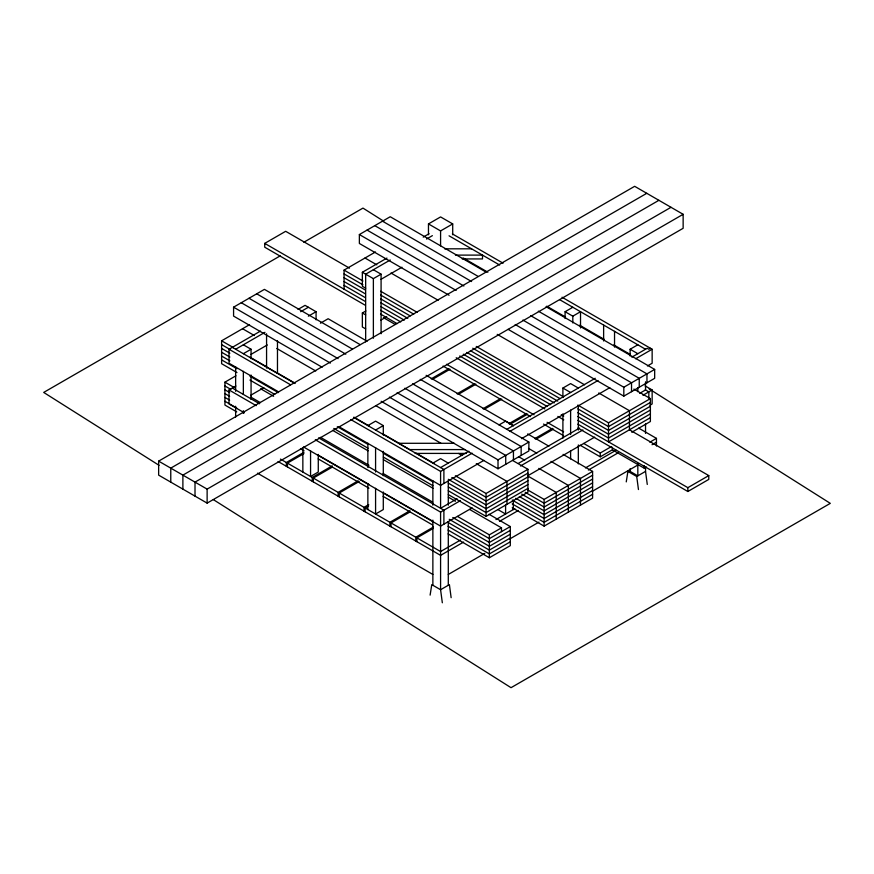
<?xml version="1.0" encoding="UTF-8"?>
<svg xmlns="http://www.w3.org/2000/svg" width="874" height="874" viewBox="0 0 874 874"><rect width="100%" height="100%" fill="white"/><g stroke="black" fill="none" stroke-linecap="round" stroke-linejoin="round"><path stroke-width="1.31" d="M430.117 595.128L431.767 584.63L440.583 589.721L442.331 602.776M626.254 481.891L627.903 471.392L630.11 470.125M365.19 305.212L264.735 247.211L264.735 243.387L285.667 231.304L349.491 268.154M280.193 255.885L43.7 392.426L159.09 465.339M303.846 242.24L362.972 208.099L383.741 221.22M322.113 367.211L233.577 316.093L233.577 307.178L264.429 289.37L360.055 344.575M449.094 295.259L359.367 243.464L359.367 234.549L390.219 216.741L485.846 271.956M236.963 372.564L221.614 363.704L221.614 340.805L249.527 324.691M344.061 289.196L344.061 270.11L375.47 251.974M428.468 234.778L428.468 223.919L440.583 216.927L452.71 223.919L452.71 234.778M278.664 391.902L229.032 363.245L229.032 349.25L260.485 331.082M298.023 309.418L305.059 305.354L316.071 311.712L316.071 319.84M365.66 288.18L362.349 286.268L362.349 272.273L386.942 258.081M423.234 237.127L429.09 233.74M235.641 349.25L264.964 332.317M300.645 311.712L308.358 307.266M390.241 259.982L365.66 274.185L365.66 341.898M426.534 239.028L432.39 235.652M428.468 223.919L440.583 230.922L452.71 223.919M243.354 353.697L251.067 349.25L251.067 358.744M308.358 316.169L316.071 311.712M362.349 272.273L373.373 278.631L381.086 274.185L381.086 333.77M250.893 354.44L267.313 344.957M380.878 279.385L401.953 267.226M320.43 323.194L328.143 318.737L367.102 341.231M236.723 411.873L224.924 405.055L224.924 382.156L235.936 375.798M244.392 412.823L229.032 403.963L229.032 389.957L235.849 386.024M365.66 328.886L362.349 326.985L362.349 312.99L365.867 310.958M250.893 395.157L263.795 387.706M380.878 320.103L386.734 316.727M158.642 461.133L634.655 186.315L683.14 214.305L683.14 228.3L207.127 503.118L158.642 475.128L158.642 461.133L207.127 489.123L683.14 214.305M646.771 193.307L170.769 468.125L170.769 482.12M658.898 200.31L182.885 475.128L182.885 489.123M671.014 207.302L195.011 482.12L195.011 496.126M280.423 459.079L286.322 462.488L303.988 452.284M431.199 378.835L448.865 368.642M287.426 466.935L287.426 463.122L303.912 453.595M432.302 379.48L449.968 369.276M367.867 425.583L375.58 421.137L383.293 425.583L383.293 435.066M565.096 318.486L565.096 311.712L572.809 307.266M375.58 430.041L383.293 425.583M565.096 311.712L572.809 316.169L580.522 311.712L580.522 327.969M287.426 463.122L312.215 477.433L332.24 465.875M457.091 393.792L474.768 383.588M313.318 481.891L313.318 478.067L332.164 467.186M458.195 394.425L475.871 384.221M313.318 478.067L338.118 492.379L358.132 480.82M482.994 408.737L500.66 398.544M339.21 496.836L339.21 493.023L359.236 481.465M484.087 409.382L501.763 399.178M432.87 463.122L440.583 458.664L448.296 463.122M498.988 424.95L505.598 421.137L513.311 425.583M562.9 397.539L562.9 388.056L570.613 383.599L578.326 388.056M630.11 356.035L630.11 349.25L637.823 344.793M339.21 493.023L364.01 507.335L368.719 504.615M508.887 423.693L526.552 413.489M365.113 511.793L365.113 507.969L368.642 505.926M509.99 424.327L527.656 414.123M440.583 467.568L468.923 451.213M506.702 429.407L595.238 378.278M631.836 357.149L647.186 348.289L648.836 349.25L650.496 348.289M350.758 419.531L440.583 471.392L472.135 453.18M509.782 431.439L598.024 380.496M635.671 358.755L652.146 349.25L652.146 363.245L647.437 365.955M483.901 460.38L440.583 485.387L338.948 426.698M521.549 438.639L609.79 387.695M365.113 507.969L389.902 522.281L409.928 510.722M389.411 397.157L498.016 459.855L528.868 442.047L528.868 450.951L498.016 468.77L381.14 401.286M534.779 438.639L552.444 428.435M515.201 324.527L623.817 387.237L654.67 369.418L654.67 378.322L623.817 396.141L508.122 329.345M391.006 526.738L391.006 522.925L409.851 512.044M535.882 439.272L553.548 429.079M457.08 498.77L440.583 508.286L440.583 471.392M518.326 463.406L579.571 428.042M639.648 393.366L645.536 389.957L645.536 381.818M315.306 439.775L440.583 512.109L460.38 500.671M520.456 465.995L582.882 429.953M642.947 395.267L652.146 389.957L652.146 403.963L649.939 405.23M455.365 475.762L486.064 493.482L527.929 469.305L527.929 492.215L486.064 516.381L448.286 494.575M577.823 405.066L608.512 422.787L650.387 398.61L650.387 421.519L631.771 432.259M391.006 522.925L415.795 537.237L433.46 527.033M527.929 473.129L486.064 497.295L451.825 477.532M650.387 402.433L608.512 426.599L577.823 408.879M416.898 541.683L416.898 537.871L433.384 528.344M472.157 507.87L440.583 526.104L303.486 446.942M527.525 475.915L594.659 437.153M527.929 476.942L486.064 501.119L448.286 479.302M650.387 406.246L608.512 430.423L577.823 412.703M527.929 480.755L486.064 504.932L448.286 483.125M650.387 410.059L608.512 434.236L577.823 416.516M527.929 484.578L486.064 508.755L448.286 486.938M650.387 413.883L608.512 438.06L577.823 420.328M527.929 488.391L486.064 512.568L448.286 490.762M650.387 417.696L608.512 441.873L608.512 422.787M583.701 443.457L600.252 453.005L611.265 446.647M580.161 445.227L600.252 456.818L612.368 449.826L612.368 447.28M460.609 539.99L440.583 551.549L416.898 537.871M495.951 519.582L514.797 508.701M585.46 467.907L616.094 450.219M463.602 542.077L440.583 555.361L278.063 461.527M499.48 521.363L518.326 510.482M588.377 470.037L618.442 452.677M527.59 489.866L544.12 499.415L592.594 471.414L592.594 498.136L544.12 526.126L512.24 507.728M457.495 516.436L489.364 534.833L501.49 527.841L501.49 531.654M592.594 475.238L544.12 503.227L525.23 492.324M649.83 442.189L656.45 438.377L656.45 446.002M448.045 533.883L489.364 557.732L510.307 545.649L510.307 526.563L489.364 538.646L452.776 517.517M592.594 479.05L544.12 507.04L521.68 494.094M652.037 444.735L656.45 442.189M510.307 530.376L489.364 542.47L449.225 519.298M592.594 482.874L544.12 510.864L519.32 496.552M510.307 534.2L489.364 546.283L448.045 522.433M592.594 486.687L544.12 514.677L515.78 498.322M510.307 538.013L489.364 550.107L448.045 526.246M592.594 490.5L544.12 518.49L512.24 500.092M448.296 574.447L484.797 553.384M509.509 539.105L538.941 522.117M591.916 491.538L637.823 465.034M510.307 541.836L489.364 553.919L448.045 530.059M592.594 494.323L544.12 522.313L512.24 503.905M612.445 449.87L644.324 468.267L646.531 467M627.903 471.392L636.72 476.483L645.536 471.392L645.536 467.317M577.823 424.152L687.849 487.67L708.781 475.587L708.781 479.4L687.849 491.494L577.933 428.031M444.626 248.817L471.578 248.817M455.452 255.11L482.492 255.11L482.492 258.933L462.215 258.933M454.262 443.293L398.839 443.293L409.753 449.586L465.001 449.586M415.139 453.409L466.345 453.409M452.382 233.915L503.085 263.183M562.048 297.226L652.146 349.25M449.05 235.805L499.644 265.019M559.644 299.662L645.536 349.25M630.11 349.25L637.823 353.697M463.165 257.95L487.878 272.218M546.698 306.184L565.533 317.054M579.648 325.204L604.36 339.473M613.766 344.902L630.241 354.407M546.053 306.708L654.67 369.418M382.506 221.198L478.133 276.403M538.34 311.166L646.957 373.875L646.957 382.779M374.793 225.645L471.599 281.537M530.627 315.623L639.244 378.322L639.244 387.237M645.056 385.871L652.146 389.957M645.296 389.826L648.836 391.869L648.836 398.227M367.08 230.102L463.886 285.995M522.914 320.07L631.531 382.779L631.531 391.683M633.858 389.072L650.387 398.61M359.367 234.549L456.173 290.441M365.004 258.016L376.803 264.833M390.973 273.016L438.191 300.285M497.23 334.36L584.586 384.8M598.756 392.983L629.444 410.704L629.444 429.789M373.373 269.727L381.086 274.185M638.741 428.151L656.45 438.377M562.9 388.056L570.613 392.502M629.597 429.866L708.781 475.587M344.061 270.11L362.95 281.013M380.66 291.239L417.259 312.368M476.286 346.443L563.654 396.883M344.061 273.923L362.95 284.826M380.66 295.051L413.719 314.137M472.747 348.223L560.114 398.653M344.061 277.746L365.31 290.015M380.66 298.875L410.179 315.907M470.387 350.671L557.754 401.111M344.061 281.559L365.31 293.828M380.66 302.688L407.819 318.365M466.847 352.441L554.203 402.881M344.061 285.372L365.31 297.641M380.66 306.501L404.269 320.135M463.307 354.221L550.664 404.651M264.735 243.387L365.31 301.464M380.551 310.259L400.729 321.905M459.746 355.98L547.2 406.476M561.294 414.604L563.752 416.024M380.551 314.083L397.102 323.631M456.195 357.75L544.841 408.923M557.841 416.428L563.752 419.848M383.413 317.644L395.223 324.451M362.349 312.99L365.66 314.891M446.603 364.294L534.069 414.789M547.069 422.295L563.61 431.854M443.052 366.064L530.518 416.559M543.519 424.065L563.61 435.667M426.141 375.317L513.497 425.747M527.667 433.93L548.916 446.199M563.085 454.382L592.594 471.414M420.263 379.338L528.868 442.047M528.53 448.428L536.8 453.202M550.959 461.374L580.478 478.417L580.478 505.139M256.716 293.817L352.342 349.032M412.55 383.795L521.155 446.505L521.155 455.409M249.003 298.274L345.809 354.167M404.837 388.242L513.442 450.951L513.442 459.855M518.774 456.785L524.673 460.194M538.843 468.377L568.351 485.409L568.351 512.131M241.29 302.732L338.096 358.624M397.124 392.699L505.729 455.409L505.729 464.312M512.59 460.445L527.929 469.305M527.896 476.057L556.235 492.412L556.235 519.134M233.577 307.178L330.383 363.071M242.546 328.722L254.356 335.529M276.785 348.486L315.743 370.98M375.951 405.744L440.889 443.227M458.599 453.453L462.138 455.496M476.308 463.679L506.996 481.399L506.996 504.298M243.354 344.793L251.067 349.25M221.614 340.805L233.424 347.623M249.953 357.16L266.472 366.709M277.102 372.837L294.811 383.063M353.839 417.138L369.189 426.009M383.358 434.181L399.877 443.73M416.406 453.267L434.116 463.493M266.57 366.927L277.473 373.22L277.473 340.751M232.331 347.339L294.975 383.5M354.068 417.619L443.894 469.48L443.894 483.475M221.614 344.618L229.873 349.392M229.032 349.25L290.485 384.735M221.614 348.442L229.873 353.205M497.885 509.564L505.598 514.01L505.598 504.527M221.614 352.255L229.873 357.029M221.614 356.068L229.873 360.842M221.614 359.891L236.963 368.752M249.953 376.246L278.282 392.612M337.309 426.687L368.009 444.407M383.358 453.267L432.936 481.891M489.058 514.294L510.307 526.563M249.953 380.07L274.742 394.382M333.77 428.457L368.009 448.22M383.358 457.091L432.936 485.715M260.649 388.788L273.638 396.283M332.666 430.369L368.085 450.82M383.435 459.68L433.012 488.304M448.362 497.164L455.441 501.25M469.611 509.433L501.49 527.841M224.924 382.156L234.363 387.608M250.893 397.146L260.332 402.608M320.55 437.361L368.948 465.307M383.118 473.489L432.696 502.113M232.331 388.056L259.512 403.744M318.617 437.863L443.894 510.197L443.894 524.192M224.924 385.969L230.823 389.378M229.032 389.957L256.213 405.656M224.924 389.793L229.643 392.513M224.924 393.606L229.643 396.337M224.924 397.419L229.643 400.15M224.924 401.242L236.723 408.06M318.18 455.092L368.948 484.393M384.298 493.253L432.696 521.199M300.481 448.679L304.021 450.722M318.18 458.905L368.948 488.216M383.118 496.388L432.696 525.023M257.48 473.184L432.87 574.447M649.142 388.897L830.3 503.358L511.028 687.685L213.322 499.6M645.536 471.392L647.273 484.447M636.72 476.483L638.457 489.538M451.137 597.685L449.4 584.63L440.583 589.721L440.583 512.109M687.849 487.67L687.849 491.494M645.536 423.89L645.536 433.395M644.324 465.733L644.324 468.267M637.823 387.63L637.823 391.705M637.823 463.635L637.823 475.849L630.11 471.392L630.11 468.683M623.817 387.237L623.817 396.141M614.542 331.355L614.542 347.098M603.628 325.052L603.628 340.969M600.252 453.005L600.252 456.818M578.326 405.656L578.326 430.041M578.326 444.942L578.326 463.897M572.809 316.169L572.809 322.943M570.613 410.114L570.613 434.498M570.613 450.744L570.613 458.872M562.9 413.784L562.9 438.169M544.12 499.415L544.12 526.126M513.311 500.081L513.311 509.564M498.016 459.855L498.016 468.77M489.364 534.833L489.364 557.732M486.064 493.482L486.064 516.381M448.296 480.766L448.296 505.194M448.296 521.472L448.296 585.263M440.583 230.922L440.583 245.845M432.87 480.766L432.87 505.194M432.87 520.117L432.87 585.263M415.795 537.237L415.795 541.05M389.902 522.281L389.902 526.104M383.293 451.323L383.293 475.696M383.293 491.953L383.293 509.564L375.58 514.01L375.58 488.282M375.58 447.652L375.58 472.026M373.373 278.631L373.373 338.227M367.867 443.194L367.867 467.568M367.867 483.825L367.867 509.564M364.01 507.335L364.01 511.148M338.118 492.379L338.118 496.203M318.278 454.414L318.278 472.026L310.565 476.483L310.565 450.744M312.215 477.433L312.215 481.246M302.852 447.652L302.852 472.026M286.322 462.488L286.322 466.301M266.57 333.792L266.57 368.096M251.067 375.033L251.067 399.462M243.354 371.341L243.354 394.414M243.354 410.704L243.354 413.413M235.641 366.894L235.641 391.323M235.641 406.246L235.641 417.106M207.127 489.123L207.127 503.118"/></g></svg>
